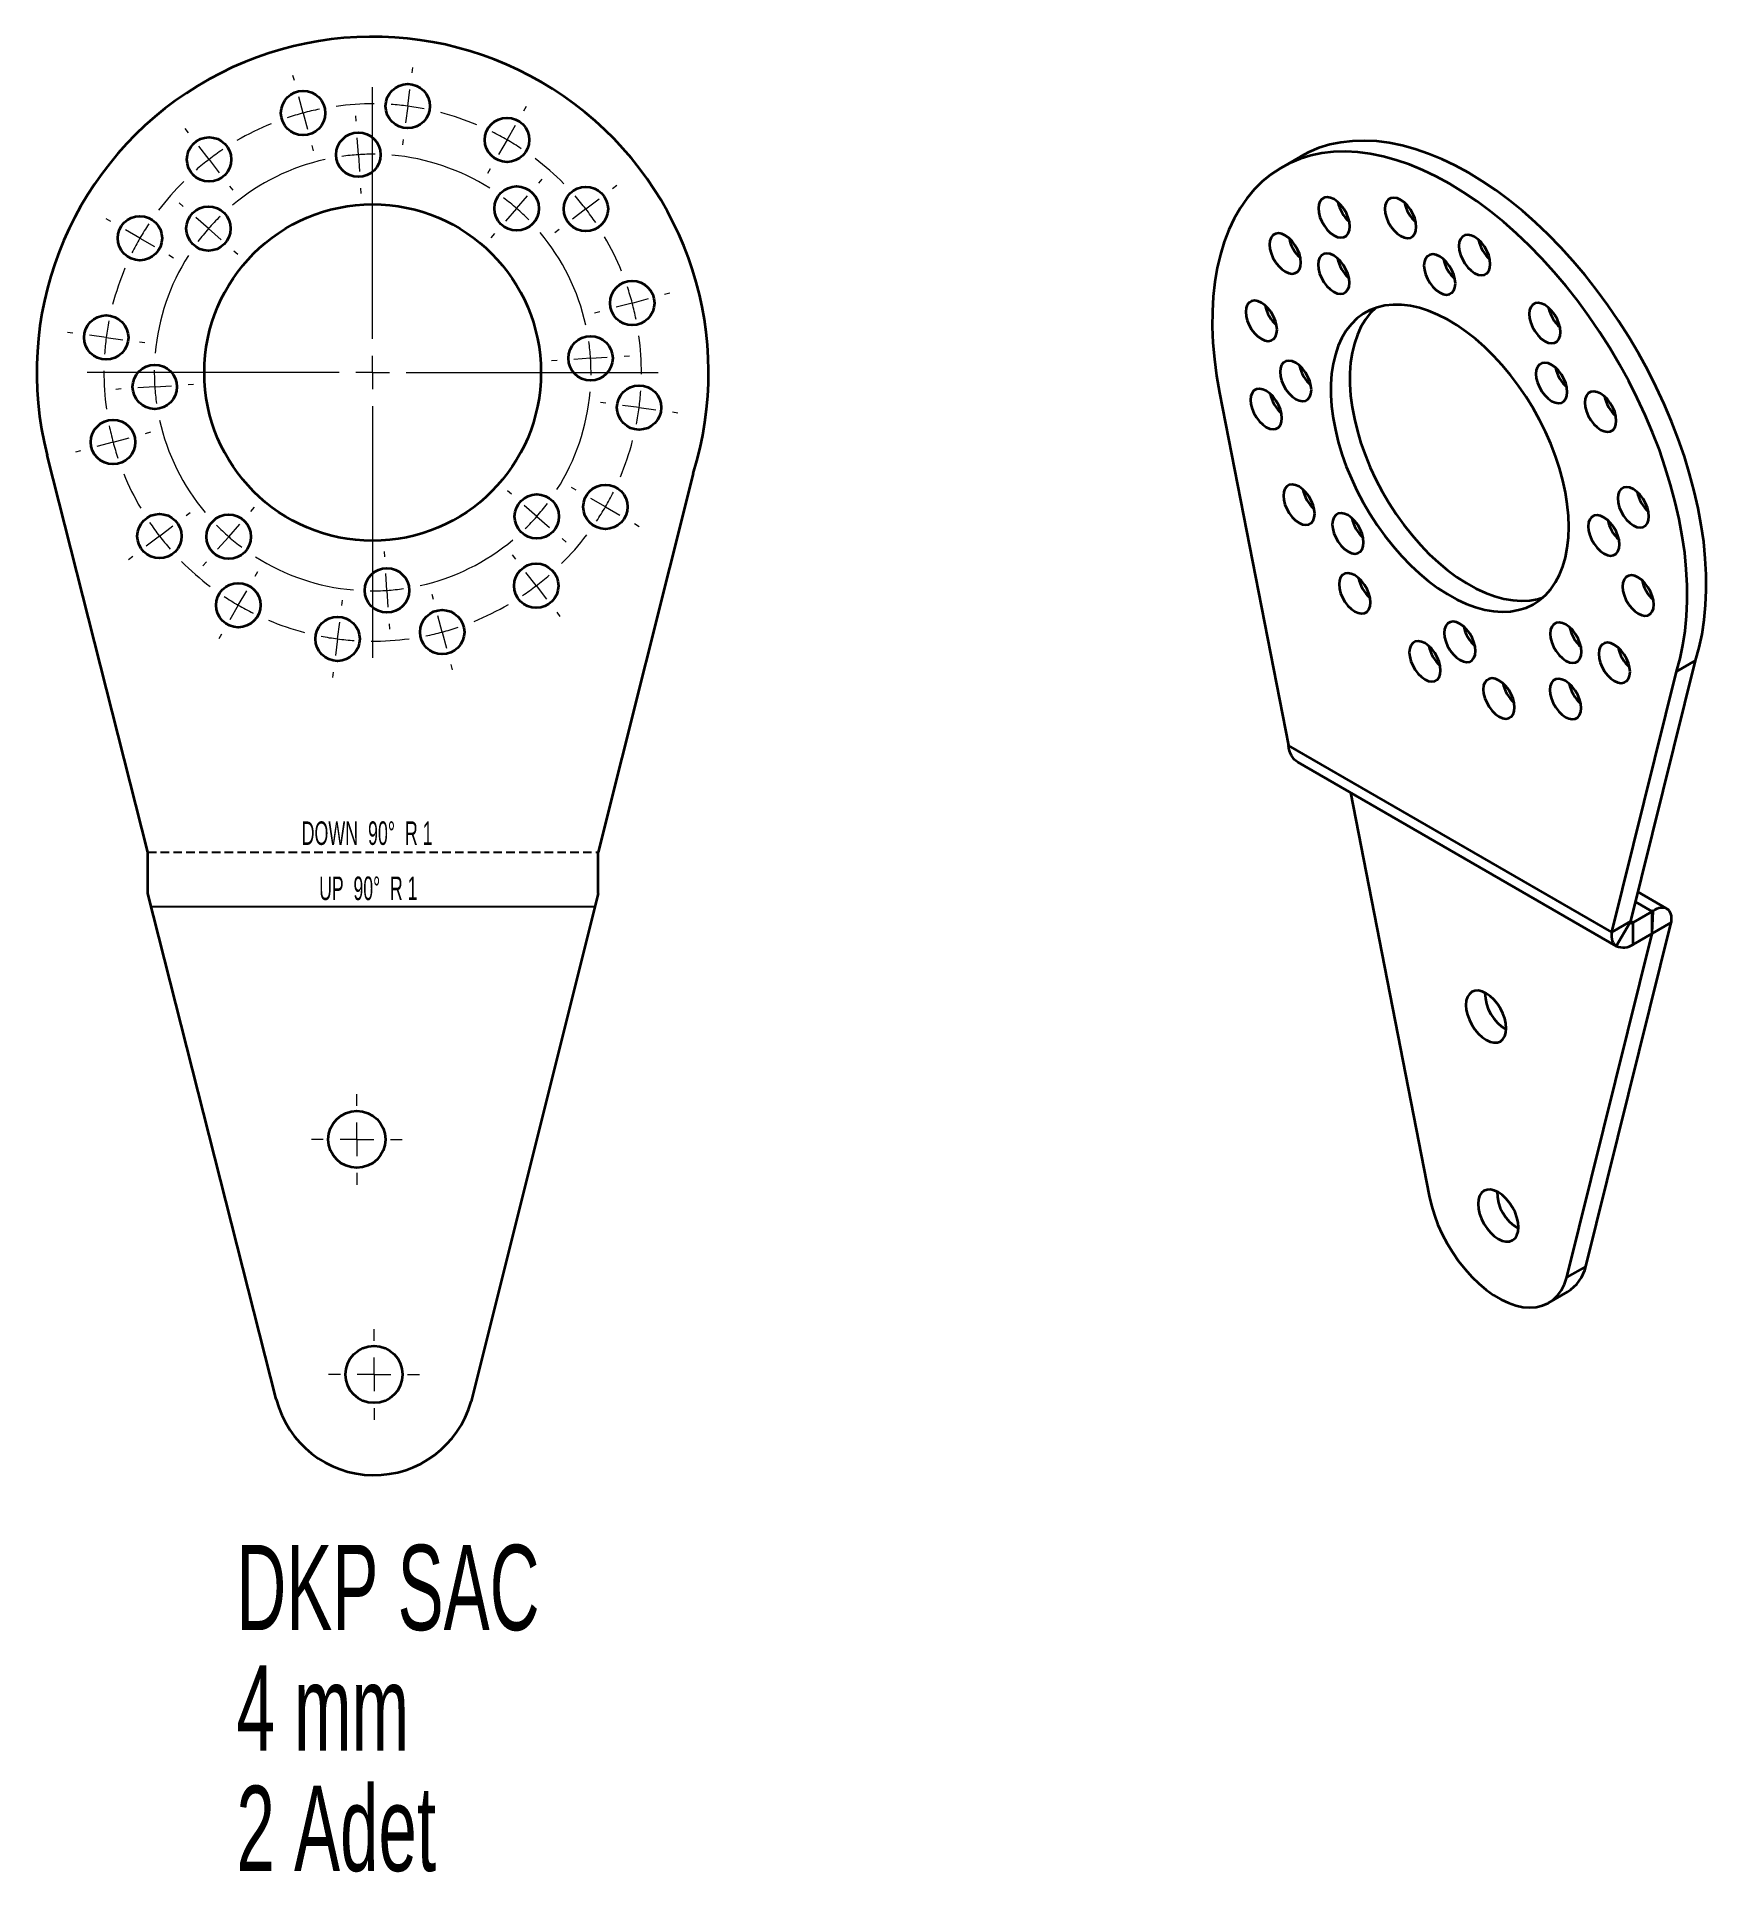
# Model space of a CAD drawing. Header units: millimetres. Extents: x -293 to -44, y -34 to 239.
import ezdxf

# ---------------------------------------------------------------- set-up
doc = ezdxf.new("R2010")
doc.units = ezdxf.units.MM
doc.linetypes.add('HIDDEN', pattern=[1.905, 1.27, -0.635])
doc.styles.add('SLDTEXTSTYLE0', font='TXT', dxfattribs={"width": 0.605})
doc.styles.add('SLDTEXTSTYLE1', font='TXT', dxfattribs={"width": 0.56125})
doc.styles.add('SLDTEXTSTYLE2', font='TXT', dxfattribs={"width": 0.5675})

# ---------------------------------------------------------------- blocks, each defined once
blk = doc.blocks.new('SW_CENTERMARKSYMBOL_0')
at = {"color": 0, "linetype": 'Continuous', "lineweight": 18}
for p, q in [((0, 5), (0, 6.75)), ((-5, 0), (-6.75, 0)), ((0, 0), (-2.5, 0)), ((0, 0), (0, 2.5)), ((0, 0), (0, -2.5)), ((0, 0), (2.5, 0)), ((5, 0), (6.75, 0)), ((0, -5), (0, -6.75))]:
    blk.add_line(p, q, dxfattribs=at)
blk = doc.blocks.new('SW_CENTERMARKSYMBOL_1')
at = {"color": 0, "linetype": 'Continuous', "lineweight": 18}
for p, q in [((0, 5), (0, 6.75)), ((-5, 0), (-6.75, 0)), ((0, 0), (-2.5, 0)), ((0, 0), (0, 2.5)), ((0, 0), (0, -2.5)), ((0, 0), (2.5, 0)), ((5, 0), (6.75, 0)), ((0, -5), (0, -6.75))]:
    blk.add_line(p, q, dxfattribs=at)
blk = doc.blocks.new('SW_CENTERMARKSYMBOL_2')
at = {"color": 0, "linetype": 'Continuous', "lineweight": 18}
for p, q in [((-43.38, 19.12), (-43.59, 19.89)), ((-25.86, 20.26), (-25.76, 21.06)), ((-42.09, 14.29), (-42.73, 16.7)), ((-31.73, -19.35), (-31.73, 18.15)), ((-26.51, 15.31), (-26.19, 17.79)), ((-42.09, 14.29), (-41.44, 11.87)), ((-34.19, 13.07), (-34.24, 13.87)), ((-26.51, 15.31), (-26.84, 12.83)), ((-9.23, 14.62), (-8.83, 15.31)), ((-59.13, 11.35), (-59.62, 11.99)), ((-11.73, 10.29), (-10.48, 12.46)), ((-56.08, 7.38), (-57.61, 9.37)), ((-40.79, 9.46), (-40.59, 8.68)), ((-33.86, 8.08), (-34.02, 10.57)), ((-27.17, 10.35), (-27.27, 9.56)), ((-11.73, 10.29), (-12.98, 8.13)), ((-56.08, 7.38), (-54.56, 5.4)), ((-33.86, 8.08), (-33.7, 5.59)), ((-14.23, 5.96), (-14.63, 5.27)), ((-53.04, 3.42), (-52.55, 2.78)), ((-33.53, 3.09), (-33.48, 2.29)), ((-7.01, 3.84), (-6.48, 4.45)), ((3.97, 3.04), (4.6, 3.53)), ((-59.93, 0.38), (-60.53, 0.9)), ((-10.31, 0.08), (-11.95, -1.8)), ((-10.31, 0.08), (-8.66, 1.96)), ((0, 0), (-1.98, -1.52)), ((0, 0), (1.98, 1.52)), ((-70.71, -1.85), (-71.4, -1.45)), ((-56.17, -2.92), (-58.05, -1.27)), ((-66.38, -4.35), (-68.54, -3.1)), ((-66.38, -4.35), (-64.21, -5.6)), ((-56.17, -2.92), (-54.29, -4.57)), ((-13.6, -3.67), (-14.13, -4.28)), ((-3.97, -3.04), (-4.6, -3.53)), ((-62.05, -6.85), (-61.35, -7.25)), ((-52.41, -6.22), (-51.81, -6.75)), ((6.9, -14), (9.32, -13.35)), ((11.73, -12.7), (12.51, -12.5)), ((2.07, -15.29), (1.3, -15.5)), ((6.9, -14), (4.49, -14.64)), ((-76.35, -18.48), (-77.14, -18.37)), ((-71.39, -19.13), (-73.87, -18.8)), ((-71.39, -19.13), (-68.91, -19.46)), ((-66.43, -19.78), (-65.64, -19.89)), ((-31.73, -24.35), (-31.73, -21.85)), ((5.69, -21.9), (6.48, -21.85)), ((-36.73, -24.35), (-74.23, -24.35)), ((-31.73, -24.35), (-34.23, -24.35)), ((-31.73, -24.35), (-31.73, -26.85)), ((-31.73, -24.35), (-29.23, -24.35)), ((-26.73, -24.35), (10.77, -24.35)), ((-4.29, -22.55), (-5.09, -22.6)), ((0.7, -22.22), (-1.8, -22.39)), ((0.7, -22.22), (3.19, -22.06)), ((-69.15, -26.8), (-69.95, -26.86)), ((-64.16, -26.48), (-66.66, -26.64)), ((-64.16, -26.48), (-61.67, -26.31)), ((-59.18, -26.15), (-58.38, -26.1)), ((-31.73, -29.35), (-31.73, -66.85)), ((2.97, -28.92), (2.17, -28.81)), ((7.92, -29.57), (5.45, -29.25)), ((7.92, -29.57), (10.4, -29.9)), ((12.88, -30.22), (13.67, -30.33)), ((-70.37, -34.7), (-72.79, -35.35)), ((-70.37, -34.7), (-67.96, -34.06)), ((-65.54, -33.41), (-64.77, -33.2)), ((-75.2, -36), (-75.97, -36.2)), ((-11.06, -42.48), (-11.66, -41.95)), ((-1.42, -41.85), (-2.12, -41.45)), ((2.91, -44.35), (0.74, -43.1)), ((-59.5, -45.66), (-58.87, -45.17)), ((-49.87, -45.03), (-49.34, -44.42)), ((-7.3, -45.78), (-9.18, -44.13)), ((-7.3, -45.78), (-5.42, -47.43)), ((2.91, -44.35), (5.07, -45.6)), ((-63.47, -48.7), (-65.45, -50.22)), ((-63.47, -48.7), (-61.48, -47.18)), ((-53.16, -48.79), (-54.81, -50.66)), ((-53.16, -48.79), (-51.51, -46.91)), ((-3.54, -49.08), (-2.94, -49.6)), ((7.24, -46.85), (7.93, -47.25)), ((-67.44, -51.74), (-68.07, -52.23)), ((-29.94, -51.79), (-29.99, -50.99)), ((-10.43, -52.12), (-10.91, -51.48)), ((-56.46, -52.54), (-56.99, -53.15)), ((-49.23, -54.66), (-48.83, -53.97)), ((-29.61, -56.78), (-29.77, -54.29)), ((-7.38, -56.08), (-8.91, -54.1)), ((-51.73, -58.99), (-50.48, -56.83)), ((-29.61, -56.78), (-29.45, -59.28)), ((-22.68, -58.16), (-22.88, -57.39)), ((-7.38, -56.08), (-5.86, -58.07)), ((-51.73, -58.99), (-52.98, -61.16)), ((-36.3, -59.05), (-36.2, -58.26)), ((-4.34, -60.05), (-3.85, -60.69)), ((-36.96, -64.01), (-36.63, -61.53)), ((-29.28, -61.77), (-29.23, -62.57)), ((-21.38, -62.99), (-22.03, -60.57)), ((-54.23, -63.32), (-54.63, -64.01)), ((-36.96, -64.01), (-37.28, -66.49)), ((-21.38, -62.99), (-20.73, -65.4)), ((-20.09, -67.82), (-19.88, -68.59)), ((-37.61, -68.97), (-37.71, -69.76))]:
    blk.add_line(p, q, dxfattribs=at)
for radius, start, end in [(40, 105, 108.581), (40, 101.419, 105), (40, 89.662, 97.838), (40, 82.5, 86.081), (40, 78.919, 82.5), (40, 67.162, 75.338), (40, 112.162, 120.338), (40, 60, 63.581), (40, 123.919, 127.5), (40, 56.419, 60), (40, 127.5, 131.081), (32.5, 102.5647, 129.9353), (32.5, 93.75, 98.1574), (32.5, 89.3426, 93.75), (32.5, 57.5647, 84.9353), (40, 44.662, 52.838), (40, 134.662, 142.838), (32.5, 48.75, 53.1574), (32.5, 44.3426, 48.75), (40, 37.5, 41.081), (40, 33.919, 37.5), (40, 146.419, 150), (32.5, 134.3426, 138.75), (40, 150, 153.581), (32.5, 138.75, 143.1574), (32.5, 12.5647, 39.9353), (40, 22.162, 30.338), (32.5, 147.5647, 174.9353), (40, 157.162, 165.338), (40, 15, 18.581), (40, 11.419, 15), (40, 172.5, 176.081), (40, 168.919, 172.5), (40, 359.662, 7.838), (32.5, 3.75, 8.1574), (40, 179.662, 187.838), (32.5, 179.3426, 183.75), (32.5, 359.3426, 3.75), (32.5, 183.75, 188.1574), (32.5, 327.5647, 354.9353), (40, 352.5, 356.081), (40, 348.919, 352.5), (40, 191.419, 195), (32.5, 192.5647, 219.9353), (40, 195, 198.581), (40, 337.162, 345.338), (40, 202.162, 210.338), (40, 330, 333.581), (32.5, 314.3426, 318.75), (32.5, 318.75, 323.1574), (40, 326.419, 330), (40, 213.919, 217.5), (40, 217.5, 221.081), (32.5, 224.3426, 228.75), (32.5, 228.75, 233.1574), (40, 314.662, 322.838), (32.5, 237.5647, 264.9353), (32.5, 282.5647, 309.9353), (40, 224.662, 232.838), (40, 307.5, 311.081), (32.5, 269.3426, 273.75), (32.5, 273.75, 278.1574), (40, 303.919, 307.5), (40, 236.419, 240), (40, 240, 243.581), (40, 292.162, 300.338), (40, 247.162, 255.338), (40, 285, 288.581), (40, 258.919, 262.5), (40, 262.5, 266.081), (40, 269.662, 277.838), (40, 281.419, 285)]:
    blk.add_arc((-31.73, -24.35), radius, start, end, dxfattribs=at)

msp = doc.modelspace()

# ---------------------------------------------------------------- linework, layer by layer
at = {"color": 7, "linetype": 'Continuous', "lineweight": 35}
for p, q in [((-104.77, 221.04), (-107.6, 219.41)), ((-116.87, 185.84), (-106.62, 133.34)), ((-276.38, 117.45), (-291.38, 176.55)), ((-195.24, 173.82), (-209.35, 117.45)), ((-55.67, 107.19), (-46.05, 146)), ((-46.05, 146), (-48.88, 144.36)), ((-58.5, 105.55), (-48.88, 144.36)), ((-58.5, 105.55), (-106.62, 133.34)), ((-105.22, 130.84), (-57.82, 103.47)), ((-97.39, 126.31), (-85.67, 66.26)), ((-276.38, 111.28), (-276.38, 117.45)), ((-209.35, 111.28), (-209.35, 117.45)), ((-257.26, 36), (-276.38, 111.28)), ((-209.35, 111.28), (-228.28, 35.65)), ((-52.5, 108.62), (-54.96, 110.04)), ((-50.34, 109.06), (-54.6, 111.52)), ((-62.35, 55.78), (-49.66, 106.98)), ((-55.67, 107.19), (-58.5, 105.55)), ((-57.82, 103.47), (-55.82, 106.94)), ((-55.32, 106.99), (-55.67, 107.19)), ((-52.5, 108.62), (-55.32, 106.99)), ((-55.32, 103.72), (-55.32, 106.99)), ((-52.5, 105.35), (-52.5, 108.62)), ((-49.66, 106.98), (-52.49, 105.35)), ((-52.46, 105.37), (-52.32, 108.71)), ((-65.18, 54.15), (-52.49, 105.35)), ((-52.5, 105.35), (-55.32, 103.72)), ((-52.49, 105.35), (-52.5, 105.35)), ((-62.35, 55.78), (-65.18, 54.15)), ((-67.89, 50.35), (-65.06, 51.99))]:
    msp.add_line(p, q, dxfattribs=at)
at = {"color": 7, "linetype": 'HIDDEN'}
msp.add_line((-276.38, 117.45), (-209.35, 117.45), dxfattribs=at)
at = {"color": 7, "linetype": 'Continuous'}
msp.add_line((-275.89, 109.37), (-209.83, 109.37), dxfattribs=at)
at = {"color": 7, "linetype": 'Continuous', "lineweight": 35, "flags": 128}
for points in [[(-48.88, 144.36), (-48.33, 146.28), (-47.89, 148.29), (-47.57, 150.39), (-47.35, 152.58), (-47.25, 154.84), (-47.27, 157.17), (-47.4, 159.56), (-47.64, 162), (-47.99, 164.49), (-48.46, 167.02), (-49.04, 169.57), (-49.73, 172.15), (-50.52, 174.74), (-51.41, 177.34), (-52.41, 179.93), (-53.51, 182.51), (-54.69, 185.06), (-55.97, 187.59), (-57.34, 190.08), (-58.78, 192.53), (-60.31, 194.92), (-61.9, 197.26), (-63.56, 199.52), (-65.29, 201.71), (-67.07, 203.82), (-68.9, 205.83), (-70.77, 207.75), (-72.69, 209.57), (-74.63, 211.28), (-76.6, 212.88), (-78.59, 214.35), (-80.59, 215.71), (-82.6, 216.93), (-84.61, 218.03), (-86.61, 218.99), (-88.6, 219.81), (-90.57, 220.48), (-92.52, 221.02), (-94.43, 221.41), (-96.3, 221.65), (-98.13, 221.75), (-99.91, 221.7), (-101.64, 221.5), (-103.3, 221.15), (-104.89, 220.66), (-106.42, 220.03), (-107.86, 219.25), (-109.23, 218.34), (-110.51, 217.28), (-111.7, 216.1), (-112.79, 214.78), (-113.79, 213.34), (-114.68, 211.78), (-115.48, 210.11), (-116.16, 208.32), (-116.74, 206.43), (-117.21, 204.44), (-117.56, 202.36), (-117.8, 200.2), (-117.93, 197.96), (-117.95, 195.65), (-117.85, 193.27), (-117.63, 190.84), (-117.31, 188.36), (-116.87, 185.84)], [(-46.05, 146), (-45.5, 147.91), (-45.06, 149.92), (-44.74, 152.02), (-44.52, 154.21), (-44.42, 156.47), (-44.44, 158.8), (-44.57, 161.19), (-44.81, 163.63), (-45.17, 166.12), (-45.63, 168.65), (-46.21, 171.21), (-46.9, 173.78), (-47.69, 176.37), (-48.59, 178.97), (-49.58, 181.56), (-50.68, 184.14), (-51.87, 186.7), (-53.14, 189.23), (-54.51, 191.72), (-55.96, 194.16), (-57.48, 196.56), (-59.07, 198.89), (-60.74, 201.15), (-62.46, 203.34), (-64.24, 205.45), (-66.07, 207.47), (-67.94, 209.39), (-69.86, 211.2), (-71.8, 212.91), (-73.77, 214.51), (-75.76, 215.99), (-77.76, 217.34), (-79.77, 218.57), (-81.78, 219.66), (-83.78, 220.62), (-85.77, 221.44), (-87.74, 222.12), (-89.69, 222.65), (-91.6, 223.04), (-93.48, 223.29), (-95.31, 223.38), (-97.09, 223.33), (-98.81, 223.13), (-100.47, 222.79), (-102.07, 222.3), (-103.59, 221.66), (-104.77, 221.04)], [(-97.49, 210.61), (-97.54, 211.25), (-97.72, 211.91), (-97.99, 212.59), (-98.36, 213.23), (-98.81, 213.8), (-99.3, 214.29), (-99.82, 214.65), (-100.34, 214.89), (-100.83, 214.97), (-101.27, 214.91), (-101.64, 214.69), (-101.92, 214.34), (-102.09, 213.87), (-102.15, 213.31), (-102.09, 212.67), (-101.92, 212), (-101.64, 211.33), (-101.27, 210.69), (-100.83, 210.12), (-100.34, 209.63), (-99.82, 209.26), (-99.3, 209.03), (-98.81, 208.95), (-98.36, 209.01), (-97.99, 209.23), (-97.72, 209.58), (-97.54, 210.05), (-97.49, 210.61)], [(-87.59, 210.53), (-87.65, 211.17), (-87.82, 211.84), (-88.1, 212.51), (-88.47, 213.15), (-88.91, 213.72), (-89.4, 214.21), (-89.92, 214.58), (-90.44, 214.81), (-90.93, 214.89), (-91.38, 214.83), (-91.75, 214.61), (-92.02, 214.26), (-92.2, 213.79), (-92.25, 213.23), (-92.2, 212.6), (-92.02, 211.93), (-91.75, 211.25), (-91.38, 210.61), (-90.93, 210.04), (-90.44, 209.55), (-89.92, 209.19), (-89.4, 208.95), (-88.91, 208.87), (-88.47, 208.93), (-88.1, 209.15), (-87.82, 209.5), (-87.65, 209.97), (-87.59, 210.53)], [(-104.76, 205.23), (-104.82, 205.86), (-104.99, 206.53), (-105.27, 207.2), (-105.64, 207.84), (-106.08, 208.42), (-106.58, 208.91), (-107.1, 209.27), (-107.61, 209.5), (-108.11, 209.59), (-108.55, 209.52), (-108.92, 209.31), (-109.2, 208.96), (-109.37, 208.49), (-109.43, 207.93), (-109.37, 207.29), (-109.2, 206.62), (-108.92, 205.95), (-108.55, 205.31), (-108.11, 204.73), (-107.61, 204.25), (-107.1, 203.88), (-106.58, 203.65), (-106.08, 203.57), (-105.64, 203.63), (-105.27, 203.84), (-104.99, 204.2), (-104.82, 204.67), (-104.76, 205.23)], [(-76.58, 205.01), (-76.63, 205.64), (-76.81, 206.31), (-77.08, 206.98), (-77.45, 207.62), (-77.9, 208.2), (-78.39, 208.68), (-78.91, 209.05), (-79.43, 209.28), (-79.92, 209.37), (-80.36, 209.3), (-80.73, 209.09), (-81.01, 208.74), (-81.18, 208.27), (-81.24, 207.7), (-81.18, 207.07), (-81.01, 206.4), (-80.73, 205.73), (-80.36, 205.09), (-79.92, 204.51), (-79.43, 204.03), (-78.91, 203.66), (-78.39, 203.43), (-77.9, 203.35), (-77.45, 203.41), (-77.08, 203.62), (-76.81, 203.97), (-76.63, 204.44), (-76.58, 205.01)], [(-97.55, 202.23), (-97.6, 202.86), (-97.78, 203.53), (-98.05, 204.21), (-98.42, 204.85), (-98.87, 205.42), (-99.36, 205.91), (-99.88, 206.27), (-100.4, 206.51), (-100.89, 206.59), (-101.33, 206.53), (-101.7, 206.31), (-101.98, 205.96), (-102.15, 205.49), (-102.21, 204.93), (-102.15, 204.29), (-101.98, 203.62), (-101.7, 202.95), (-101.33, 202.31), (-100.89, 201.74), (-100.4, 201.25), (-99.88, 200.88), (-99.36, 200.65), (-98.87, 200.57), (-98.42, 200.63), (-98.05, 200.85), (-97.78, 201.2), (-97.6, 201.67), (-97.55, 202.23)], [(-81.77, 202.11), (-81.83, 202.74), (-82, 203.41), (-82.28, 204.08), (-82.65, 204.72), (-83.09, 205.3), (-83.58, 205.78), (-84.1, 206.15), (-84.62, 206.38), (-85.12, 206.47), (-85.56, 206.4), (-85.93, 206.19), (-86.21, 205.84), (-86.38, 205.37), (-86.44, 204.8), (-86.38, 204.17), (-86.21, 203.5), (-85.93, 202.83), (-85.56, 202.19), (-85.12, 201.61), (-84.62, 201.13), (-84.1, 200.76), (-83.58, 200.53), (-83.09, 200.44), (-82.65, 200.51), (-82.28, 200.72), (-82, 201.07), (-81.83, 201.54), (-81.77, 202.11)], [(-108.31, 195.21), (-108.37, 195.84), (-108.54, 196.51), (-108.82, 197.19), (-109.19, 197.83), (-109.63, 198.4), (-110.12, 198.89), (-110.64, 199.25), (-111.16, 199.49), (-111.66, 199.57), (-112.1, 199.5), (-112.47, 199.29), (-112.75, 198.94), (-112.92, 198.47), (-112.98, 197.91), (-112.92, 197.27), (-112.75, 196.6), (-112.47, 195.93), (-112.1, 195.29), (-111.66, 194.72), (-111.16, 194.23), (-110.64, 193.86), (-110.12, 193.63), (-109.63, 193.55), (-109.19, 193.61), (-108.82, 193.83), (-108.54, 194.18), (-108.37, 194.65), (-108.31, 195.21)], [(-64.89, 165.88), (-64.94, 167.54), (-65.11, 169.25), (-65.39, 171.01), (-65.78, 172.79), (-66.27, 174.6), (-66.87, 176.42), (-67.56, 178.23), (-68.35, 180.04), (-69.24, 181.81), (-70.2, 183.55), (-71.24, 185.25), (-72.36, 186.89), (-73.54, 188.45), (-74.78, 189.94), (-76.07, 191.35), (-77.4, 192.65), (-78.76, 193.86), (-80.14, 194.94), (-81.54, 195.92), (-82.95, 196.76), (-84.36, 197.47), (-85.75, 198.05), (-87.13, 198.5), (-88.47, 198.79), (-89.78, 198.95), (-91.05, 198.96), (-92.26, 198.83), (-93.41, 198.55), (-94.49, 198.13), (-95.49, 197.58), (-96.42, 196.88), (-97.25, 196.06), (-98, 195.11), (-98.65, 194.03), (-99.19, 192.85), (-99.63, 191.56), (-99.96, 190.17), (-100.19, 188.69), (-100.3, 187.14), (-100.3, 185.51), (-100.19, 183.83), (-99.96, 182.09), (-99.63, 180.32), (-99.19, 178.52), (-98.65, 176.7), (-98, 174.89), (-97.25, 173.08), (-96.42, 171.28), (-95.49, 169.52), (-94.49, 167.8), (-93.41, 166.14), (-92.26, 164.53), (-91.05, 163), (-89.78, 161.56), (-88.47, 160.2), (-87.13, 158.95), (-85.75, 157.8), (-84.36, 156.77), (-82.95, 155.86), (-81.54, 155.08), (-80.14, 154.43), (-78.76, 153.92), (-77.4, 153.55), (-76.07, 153.32), (-74.78, 153.24), (-73.54, 153.3), (-72.36, 153.51), (-71.24, 153.85), (-70.2, 154.34), (-69.24, 154.97), (-68.35, 155.73), (-67.56, 156.62), (-66.87, 157.63), (-66.27, 158.76), (-65.78, 160), (-65.39, 161.34), (-65.11, 162.77), (-64.94, 164.29), (-64.89, 165.88)], [(-93.63, 198.48), (-94.43, 197.69), (-95.17, 196.74), (-95.82, 195.67), (-96.36, 194.48), (-96.8, 193.19), (-97.14, 191.8), (-97.36, 190.33), (-97.47, 188.77), (-97.47, 187.14), (-97.36, 185.46), (-97.14, 183.72), (-96.8, 181.95), (-96.36, 180.15), (-95.82, 178.34), (-95.17, 176.52), (-94.43, 174.71), (-93.59, 172.92), (-92.67, 171.16), (-91.66, 169.44), (-90.58, 167.77), (-89.43, 166.17), (-88.22, 164.64), (-86.96, 163.19), (-85.65, 161.83), (-84.3, 160.58), (-82.93, 159.43), (-81.53, 158.4), (-80.12, 157.49), (-78.72, 156.71), (-77.31, 156.06), (-75.93, 155.55), (-74.57, 155.18), (-73.24, 154.96), (-71.95, 154.87), (-70.71, 154.93), (-69.53, 155.14), (-68.74, 155.37)], [(-66.13, 194.88), (-66.18, 195.51), (-66.36, 196.18), (-66.63, 196.86), (-67, 197.5), (-67.45, 198.07), (-67.94, 198.56), (-68.46, 198.92), (-68.98, 199.16), (-69.47, 199.24), (-69.91, 199.18), (-70.28, 198.96), (-70.56, 198.61), (-70.73, 198.14), (-70.79, 197.58), (-70.73, 196.94), (-70.56, 196.27), (-70.28, 195.6), (-69.91, 194.96), (-69.47, 194.39), (-68.98, 193.9), (-68.46, 193.53), (-67.94, 193.3), (-67.45, 193.22), (-67, 193.28), (-66.63, 193.5), (-66.36, 193.85), (-66.18, 194.32), (-66.13, 194.88)], [(-103.2, 186.26), (-103.26, 186.9), (-103.43, 187.56), (-103.71, 188.24), (-104.08, 188.88), (-104.52, 189.45), (-105.01, 189.94), (-105.53, 190.3), (-106.05, 190.54), (-106.54, 190.62), (-106.99, 190.56), (-107.36, 190.34), (-107.63, 189.99), (-107.81, 189.52), (-107.87, 188.96), (-107.81, 188.32), (-107.63, 187.65), (-107.36, 186.98), (-106.99, 186.34), (-106.54, 185.77), (-106.05, 185.28), (-105.53, 184.91), (-105.01, 184.68), (-104.52, 184.6), (-104.08, 184.66), (-103.71, 184.88), (-103.43, 185.23), (-103.26, 185.7), (-103.2, 186.26)], [(-65.11, 185.96), (-65.17, 186.6), (-65.35, 187.27), (-65.62, 187.94), (-65.99, 188.58), (-66.44, 189.15), (-66.93, 189.64), (-67.45, 190.01), (-67.97, 190.24), (-68.46, 190.32), (-68.9, 190.26), (-69.27, 190.04), (-69.55, 189.69), (-69.72, 189.22), (-69.78, 188.66), (-69.72, 188.03), (-69.55, 187.36), (-69.27, 186.68), (-68.9, 186.04), (-68.46, 185.47), (-67.97, 184.98), (-67.45, 184.62), (-66.93, 184.38), (-66.44, 184.3), (-65.99, 184.36), (-65.62, 184.58), (-65.35, 184.93), (-65.17, 185.4), (-65.11, 185.96)], [(-107.59, 182.08), (-107.65, 182.71), (-107.82, 183.38), (-108.1, 184.05), (-108.47, 184.69), (-108.91, 185.27), (-109.4, 185.75), (-109.92, 186.12), (-110.44, 186.35), (-110.93, 186.44), (-111.38, 186.37), (-111.75, 186.16), (-112.02, 185.81), (-112.2, 185.34), (-112.25, 184.77), (-112.2, 184.14), (-112.02, 183.47), (-111.75, 182.8), (-111.38, 182.16), (-110.93, 181.58), (-110.44, 181.1), (-109.92, 180.73), (-109.4, 180.5), (-108.91, 180.41), (-108.47, 180.48), (-108.1, 180.69), (-107.82, 181.04), (-107.65, 181.51), (-107.59, 182.08)], [(-57.83, 181.69), (-57.89, 182.32), (-58.06, 182.99), (-58.34, 183.66), (-58.71, 184.3), (-59.15, 184.88), (-59.64, 185.36), (-60.16, 185.73), (-60.68, 185.96), (-61.17, 186.05), (-61.62, 185.98), (-61.99, 185.77), (-62.26, 185.42), (-62.44, 184.95), (-62.49, 184.38), (-62.44, 183.75), (-62.26, 183.08), (-61.99, 182.41), (-61.62, 181.77), (-61.17, 181.19), (-60.68, 180.71), (-60.16, 180.34), (-59.64, 180.11), (-59.15, 180.02), (-58.71, 180.09), (-58.34, 180.3), (-58.06, 180.65), (-57.89, 181.12), (-57.83, 181.69)], [(-102.71, 167.83), (-102.77, 168.46), (-102.94, 169.13), (-103.22, 169.8), (-103.59, 170.44), (-104.03, 171.02), (-104.52, 171.5), (-105.04, 171.87), (-105.56, 172.1), (-106.05, 172.19), (-106.5, 172.12), (-106.86, 171.91), (-107.14, 171.56), (-107.32, 171.09), (-107.37, 170.52), (-107.32, 169.89), (-107.14, 169.22), (-106.86, 168.55), (-106.5, 167.91), (-106.05, 167.33), (-105.56, 166.85), (-105.04, 166.48), (-104.52, 166.25), (-104.03, 166.17), (-103.59, 166.23), (-103.22, 166.44), (-102.94, 166.79), (-102.77, 167.26), (-102.71, 167.83)], [(-52.95, 167.44), (-53.01, 168.07), (-53.18, 168.74), (-53.46, 169.42), (-53.83, 170.06), (-54.27, 170.63), (-54.76, 171.12), (-55.28, 171.48), (-55.8, 171.72), (-56.29, 171.8), (-56.74, 171.73), (-57.1, 171.52), (-57.38, 171.17), (-57.56, 170.7), (-57.61, 170.14), (-57.56, 169.5), (-57.38, 168.83), (-57.1, 168.16), (-56.74, 167.52), (-56.29, 166.95), (-55.8, 166.46), (-55.28, 166.09), (-54.76, 165.86), (-54.27, 165.78), (-53.83, 165.84), (-53.46, 166.06), (-53.18, 166.41), (-53.01, 166.88), (-52.95, 167.44)], [(-95.42, 163.55), (-95.48, 164.19), (-95.65, 164.86), (-95.93, 165.53), (-96.3, 166.17), (-96.74, 166.75), (-97.23, 167.23), (-97.75, 167.6), (-98.27, 167.83), (-98.77, 167.91), (-99.21, 167.85), (-99.58, 167.64), (-99.86, 167.28), (-100.03, 166.81), (-100.09, 166.25), (-100.03, 165.62), (-99.86, 164.95), (-99.58, 164.28), (-99.21, 163.64), (-98.77, 163.06), (-98.27, 162.57), (-97.75, 162.21), (-97.23, 161.98), (-96.74, 161.89), (-96.3, 161.96), (-95.93, 162.17), (-95.65, 162.52), (-95.48, 162.99), (-95.42, 163.55)], [(-57.34, 163.26), (-57.39, 163.89), (-57.57, 164.56), (-57.84, 165.23), (-58.21, 165.87), (-58.66, 166.45), (-59.15, 166.93), (-59.67, 167.3), (-60.19, 167.53), (-60.68, 167.62), (-61.12, 167.55), (-61.49, 167.34), (-61.77, 166.99), (-61.94, 166.52), (-62, 165.95), (-61.94, 165.32), (-61.77, 164.65), (-61.49, 163.98), (-61.12, 163.34), (-60.68, 162.76), (-60.19, 162.28), (-59.67, 161.91), (-59.15, 161.68), (-58.66, 161.59), (-58.21, 161.66), (-57.84, 161.87), (-57.57, 162.22), (-57.39, 162.69), (-57.34, 163.26)], [(-94.41, 154.64), (-94.47, 155.27), (-94.64, 155.94), (-94.92, 156.61), (-95.29, 157.25), (-95.73, 157.83), (-96.22, 158.31), (-96.74, 158.68), (-97.26, 158.91), (-97.76, 159), (-98.2, 158.93), (-98.57, 158.72), (-98.85, 158.37), (-99.02, 157.9), (-99.08, 157.33), (-99.02, 156.7), (-98.85, 156.03), (-98.57, 155.36), (-98.2, 154.72), (-97.76, 154.14), (-97.26, 153.66), (-96.74, 153.29), (-96.22, 153.06), (-95.73, 152.97), (-95.29, 153.04), (-94.92, 153.25), (-94.64, 153.6), (-94.47, 154.07), (-94.41, 154.64)], [(-52.22, 154.31), (-52.28, 154.94), (-52.46, 155.61), (-52.73, 156.28), (-53.1, 156.92), (-53.55, 157.5), (-54.04, 157.98), (-54.56, 158.35), (-55.08, 158.58), (-55.57, 158.67), (-56.01, 158.6), (-56.38, 158.39), (-56.66, 158.04), (-56.83, 157.57), (-56.89, 157), (-56.83, 156.37), (-56.66, 155.7), (-56.38, 155.03), (-56.01, 154.39), (-55.57, 153.81), (-55.08, 153.33), (-54.56, 152.96), (-54.04, 152.73), (-53.55, 152.64), (-53.1, 152.71), (-52.73, 152.92), (-52.46, 153.27), (-52.28, 153.74), (-52.22, 154.31)], [(-78.76, 147.41), (-78.82, 148.04), (-79, 148.71), (-79.27, 149.39), (-79.64, 150.03), (-80.09, 150.6), (-80.58, 151.09), (-81.1, 151.45), (-81.62, 151.69), (-82.11, 151.77), (-82.55, 151.7), (-82.92, 151.49), (-83.2, 151.14), (-83.37, 150.67), (-83.43, 150.11), (-83.37, 149.47), (-83.2, 148.8), (-82.92, 148.13), (-82.55, 147.49), (-82.11, 146.91), (-81.62, 146.43), (-81.1, 146.06), (-80.58, 145.83), (-80.09, 145.75), (-79.64, 145.81), (-79.27, 146.03), (-79, 146.38), (-78.82, 146.85), (-78.76, 147.41)], [(-62.99, 147.29), (-63.05, 147.92), (-63.22, 148.59), (-63.5, 149.26), (-63.87, 149.9), (-64.31, 150.48), (-64.8, 150.96), (-65.32, 151.33), (-65.84, 151.56), (-66.34, 151.65), (-66.78, 151.58), (-67.15, 151.37), (-67.43, 151.02), (-67.6, 150.55), (-67.66, 149.98), (-67.6, 149.35), (-67.43, 148.68), (-67.15, 148.01), (-66.78, 147.37), (-66.34, 146.79), (-65.84, 146.31), (-65.32, 145.94), (-64.8, 145.71), (-64.31, 145.62), (-63.87, 145.69), (-63.5, 145.9), (-63.22, 146.25), (-63.05, 146.72), (-62.99, 147.29)], [(-83.96, 144.51), (-84.02, 145.14), (-84.19, 145.81), (-84.47, 146.48), (-84.84, 147.12), (-85.28, 147.7), (-85.77, 148.18), (-86.29, 148.55), (-86.81, 148.78), (-87.3, 148.87), (-87.75, 148.8), (-88.12, 148.59), (-88.39, 148.24), (-88.57, 147.77), (-88.63, 147.2), (-88.57, 146.57), (-88.39, 145.9), (-88.12, 145.23), (-87.75, 144.59), (-87.3, 144.01), (-86.81, 143.53), (-86.29, 143.16), (-85.77, 142.93), (-85.28, 142.84), (-84.84, 142.91), (-84.47, 143.12), (-84.19, 143.47), (-84.02, 143.94), (-83.96, 144.51)], [(-55.77, 144.29), (-55.83, 144.92), (-56, 145.59), (-56.28, 146.26), (-56.65, 146.9), (-57.09, 147.48), (-57.59, 147.96), (-58.11, 148.33), (-58.63, 148.56), (-59.12, 148.65), (-59.56, 148.58), (-59.93, 148.37), (-60.21, 148.02), (-60.38, 147.55), (-60.44, 146.98), (-60.38, 146.35), (-60.21, 145.68), (-59.93, 145.01), (-59.56, 144.37), (-59.12, 143.79), (-58.63, 143.31), (-58.11, 142.94), (-57.59, 142.71), (-57.09, 142.62), (-56.65, 142.69), (-56.28, 142.9), (-56, 143.25), (-55.83, 143.72), (-55.77, 144.29)], [(-72.95, 138.98), (-73.01, 139.62), (-73.18, 140.29), (-73.46, 140.96), (-73.83, 141.6), (-74.27, 142.18), (-74.76, 142.66), (-75.28, 143.03), (-75.8, 143.26), (-76.29, 143.34), (-76.74, 143.28), (-77.1, 143.07), (-77.38, 142.71), (-77.56, 142.24), (-77.61, 141.68), (-77.56, 141.05), (-77.38, 140.38), (-77.1, 139.71), (-76.74, 139.07), (-76.29, 138.49), (-75.8, 138), (-75.28, 137.64), (-74.76, 137.41), (-74.27, 137.32), (-73.83, 137.39), (-73.46, 137.6), (-73.18, 137.95), (-73.01, 138.42), (-72.95, 138.98)], [(-63.05, 138.91), (-63.11, 139.54), (-63.28, 140.21), (-63.56, 140.88), (-63.93, 141.52), (-64.37, 142.1), (-64.86, 142.58), (-65.38, 142.95), (-65.9, 143.18), (-66.39, 143.27), (-66.84, 143.2), (-67.21, 142.99), (-67.48, 142.64), (-67.66, 142.17), (-67.72, 141.6), (-67.66, 140.97), (-67.48, 140.3), (-67.21, 139.63), (-66.84, 138.99), (-66.39, 138.41), (-65.9, 137.93), (-65.38, 137.56), (-64.86, 137.33), (-64.37, 137.24), (-63.93, 137.31), (-63.56, 137.52), (-63.28, 137.87), (-63.11, 138.34), (-63.05, 138.91)], [(-74.19, 91.22), (-74.25, 91.94), (-74.42, 92.68), (-74.69, 93.45), (-75.07, 94.19), (-75.52, 94.88), (-76.04, 95.5), (-76.61, 96.02), (-77.19, 96.43), (-77.78, 96.7), (-78.34, 96.83), (-78.86, 96.81), (-79.32, 96.64), (-79.69, 96.33), (-79.97, 95.89), (-80.14, 95.34), (-80.2, 94.69), (-80.14, 93.98), (-79.97, 93.23), (-79.69, 92.47), (-79.32, 91.73), (-78.86, 91.04), (-78.34, 90.42), (-77.78, 89.89), (-77.19, 89.49), (-76.61, 89.22), (-76.04, 89.09), (-75.52, 89.11), (-75.07, 89.28), (-74.69, 89.59), (-74.42, 90.03), (-74.25, 90.58), (-74.19, 91.22)], [(-85.67, 66.26), (-85.34, 64.85), (-84.9, 63.42), (-84.36, 61.98), (-83.72, 60.56), (-82.99, 59.18), (-82.17, 57.84), (-81.28, 56.55), (-80.32, 55.35), (-79.31, 54.23), (-78.26, 53.21), (-77.18, 52.3), (-76.07, 51.51), (-74.96, 50.86), (-73.86, 50.34), (-72.77, 49.96), (-71.71, 49.73), (-70.68, 49.65), (-69.72, 49.72), (-68.81, 49.94), (-67.98, 50.31), (-67.22, 50.81), (-66.56, 51.46), (-65.99, 52.24), (-65.53, 53.14), (-65.18, 54.15)], [(-72.39, 61.61), (-72.44, 62.32), (-72.61, 63.07), (-72.89, 63.83), (-73.27, 64.57), (-73.72, 65.26), (-74.24, 65.89), (-74.8, 66.41), (-75.39, 66.81), (-75.98, 67.09), (-76.54, 67.21), (-77.06, 67.19), (-77.52, 67.02), (-77.89, 66.71), (-78.17, 66.27), (-78.34, 65.72), (-78.4, 65.08), (-78.34, 64.37), (-78.17, 63.62), (-77.89, 62.86), (-77.52, 62.12), (-77.06, 61.42), (-76.54, 60.8), (-75.98, 60.28), (-75.39, 59.87), (-74.8, 59.6), (-74.24, 59.47), (-73.72, 59.49), (-73.27, 59.66), (-72.89, 59.97), (-72.61, 60.41), (-72.44, 60.96), (-72.39, 61.61)]]:
    msp.add_lwpolyline(points, dxfattribs=at)
at = {"color": 7, "linetype": 'Continuous', "lineweight": 35}
for centre, radius in [((-253.27, 227.5), 3.3), ((-237.7, 228.52), 3.3), ((-245.05, 221.29), 3.3), ((-222.92, 223.5), 3.3), ((-267.27, 220.59), 3.3), ((-221.49, 213.29), 3.3), ((-211.19, 213.21), 3.3), ((-267.36, 210.29), 3.3), ((-242.92, 188.86), 25.05), ((-277.56, 208.86), 3.3), ((-204.28, 199.21), 3.3), ((-282.58, 194.08), 3.3), ((-210.49, 190.98), 3.3), ((-275.35, 186.73), 3.3), ((-203.26, 183.64), 3.3), ((-281.56, 178.51), 3.3), ((-218.49, 167.43), 3.3), ((-208.28, 168.86), 3.3), ((-274.65, 164.51), 3.3), ((-264.35, 164.42), 3.3), ((-240.79, 156.43), 3.3), ((-218.57, 157.12), 3.3), ((-262.92, 154.22), 3.3), ((-232.57, 150.22), 3.3), ((-248.14, 149.2), 3.3), ((-245.27, 74.69), 4.25), ((-242.72, 39.69), 4.25)]:
    msp.add_circle(centre, radius, dxfattribs=at)
for centre, radius, start, end in [((-242.92, 188.86), 50, 342.498, 194.246), ((-93.99, 215.32), 5.37, 191.543, 228.4516), ((-84.09, 215.25), 5.37, 191.543, 228.4516), ((-101.27, 209.94), 5.37, 191.543, 228.4516), ((-73.08, 209.72), 5.37, 191.543, 228.4516), ((-94.05, 206.94), 5.37, 191.543, 228.4516), ((-78.28, 206.82), 5.37, 191.543, 228.4516), ((-104.82, 199.92), 5.37, 191.543, 228.4516), ((-62.63, 199.59), 5.37, 191.543, 228.4516), ((-99.71, 190.97), 5.37, 191.543, 228.4516), ((-61.62, 190.68), 5.37, 191.543, 228.4516), ((-104.09, 186.79), 5.37, 191.543, 228.4516), ((-54.33, 186.4), 5.37, 191.543, 228.4516), ((-99.21, 172.54), 5.37, 191.543, 228.4516), ((-49.45, 172.15), 5.37, 191.543, 228.4516), ((-91.93, 168.27), 5.37, 191.543, 228.4516), ((-53.84, 167.97), 5.37, 191.543, 228.4516), ((-90.92, 159.35), 5.37, 191.543, 228.4516), ((-48.73, 159.02), 5.37, 191.543, 228.4516), ((-75.27, 152.12), 5.37, 191.543, 228.4516), ((-59.5, 152), 5.37, 191.543, 228.4516), ((-80.47, 149.22), 5.37, 191.543, 228.4516), ((-52.28, 149), 5.37, 191.543, 228.4516), ((-69.45, 143.7), 5.37, 191.543, 228.4516), ((-59.56, 143.62), 5.37, 191.543, 228.4516), ((-55.62, 107.4), 0.503, 245.686, 305.6182), ((-50.22, 104.69), 4.54, 117.5456, 120.0124), ((-52.04, 104.57), 0.909, 117.5456, 120.0124), ((-56.79, 105.76), 2.51, 245.686, 305.6182), ((-71.06, 96.5), 6.3, 179.7644, 240.2302), ((-69.26, 66.88), 6.3, 179.7644, 240.2302), ((-68.36, 57.21), 6.18, 302.2251, 346.6224), ((-242.72, 39.69), 15, 194.246, 344.3833)]:
    msp.add_arc(centre, radius, start, end, dxfattribs=at)
for points, knots in [([(-105.22, 130.84), (-105.61, 131.06), (-105.93, 131.4), (-106.41, 132.25), (-106.56, 132.77), (-106.62, 133.34)], [0, 0, 0, 0, 0.5, 0.5, 1, 1, 1, 1]), ([(-52.32, 108.71), (-51.93, 108.98), (-51.55, 109.15), (-50.85, 109.25), (-50.54, 109.2), (-50.04, 108.87), (-49.85, 108.6), (-49.63, 107.9), (-49.6, 107.47), (-49.66, 106.98)], [0, 0, 0, 0, 0.25, 0.25, 0.5, 0.5, 0.75, 0.75, 1, 1, 1, 1]), ([(-58.5, 105.55), (-58.56, 105.05), (-58.53, 104.61), (-58.29, 103.89), (-58.09, 103.63), (-57.82, 103.47)], [0, 0, 0, 0, 0.5, 0.5, 1, 1, 1, 1]), ([(-52.46, 105.37), (-52.43, 105.44), (-52.37, 105.58), (-52.35, 105.59), (-52.34, 105.59)], [0, 0, 0, 0, 0.516343, 1, 1, 1, 1])]:
    msp.add_open_spline(points, degree=3, knots=knots, dxfattribs=at)
msp.add_open_spline([(-55.67, 107.19), (-55.79, 107.04), (-55.83, 106.94), (-55.82, 106.94)], degree=3, dxfattribs=at)

# ---------------------------------------------------------------- block references
at = {"color": 7, "linetype": 'Continuous', "lineweight": 18}
for name, p in [('SW_CENTERMARKSYMBOL_2', (-211.19, 213.21)), ('SW_CENTERMARKSYMBOL_0', (-245.27, 74.69)), ('SW_CENTERMARKSYMBOL_1', (-242.72, 39.69))]:
    msp.add_blockref(name, p, dxfattribs=at)

# ---------------------------------------------------------------- texts
at = {"color": 7, "linetype": 'Continuous', "lineweight": 0}
for s, insert, char_height, attachment_point, style in [('DOWN  90°  R 1', (-243.74, 122.03), 3.5, 2, 'SLDTEXTSTYLE2'), ('UP  90°  R 1', (-243.57, 113.82), 3.5, 2, 'SLDTEXTSTYLE1'), ('DKP SAC', (-263.19, 14.32), 12.7, 1, 'SLDTEXTSTYLE0'), ('4 mm', (-263.19, -3.62), 12.7, 1, 'SLDTEXTSTYLE0'), ('2 Adet', (-263.19, -21.55), 12.7, 1, 'SLDTEXTSTYLE0')]:
    msp.add_mtext(s, dxfattribs=dict(at, insert=insert, char_height=char_height, attachment_point=attachment_point, style=style))

doc.saveas('drawing.dxf')
